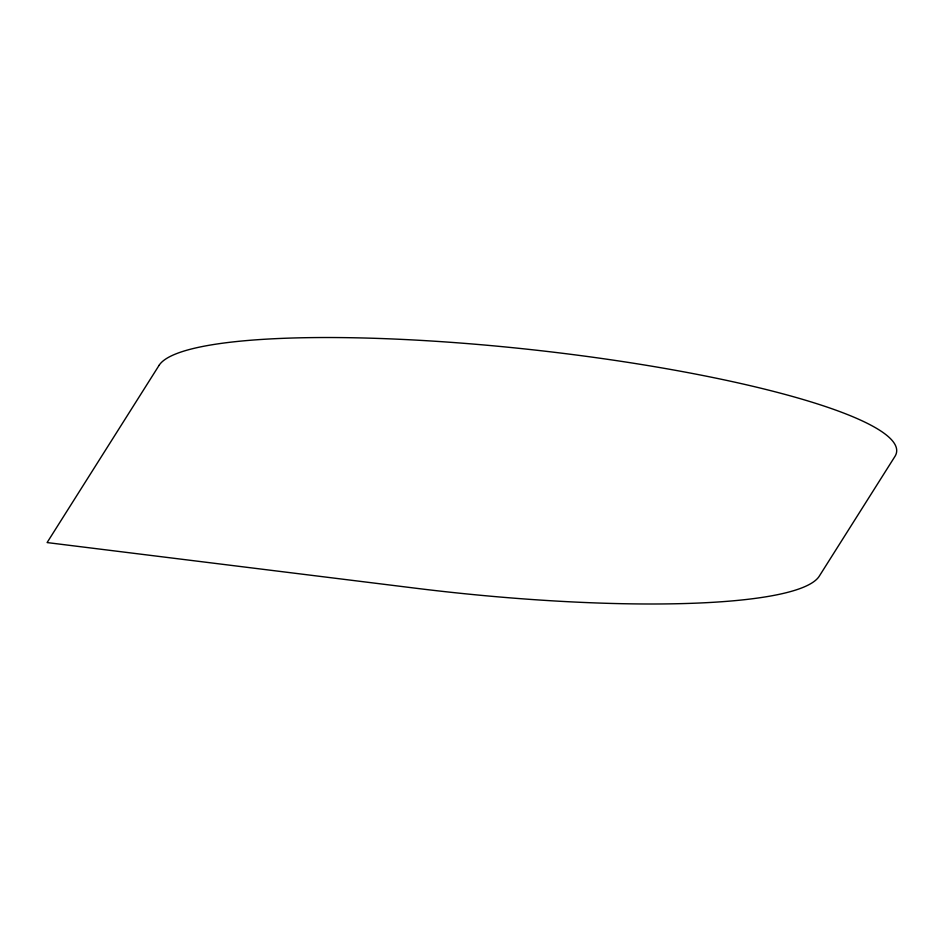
<?xml version="1.0" encoding="UTF-8"?>
<svg xmlns="http://www.w3.org/2000/svg" width="942" height="942" viewBox="0 0 942 942"><rect width="100%" height="100%" fill="white"/><g stroke="black" fill="none" stroke-linecap="round" stroke-linejoin="round"><path stroke-width="1.41" d="M159.08 365.355L47.1 542.568L415.01 588.138A371.89 61.383 6.3 0 0 819.269 576.174L894.9 456.493A371.89 61.383 6.3 0 0 563.351 353.38A371.89 61.383 6.3 0 0 159.08 365.355"/></g></svg>
